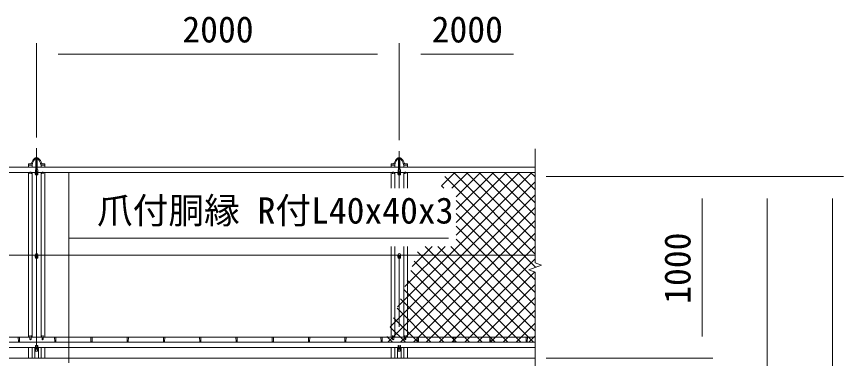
# Model space of a CAD drawing. Units: millimetres, scale not verified. Extents: x -12600 to 12600, y -8910 to 8910.
# Drawn here: x -7413 to -2852, y 2266 to 4149 of the extents above; entities that cross this region are included whole.
import ezdxf
from ezdxf.enums import TextEntityAlignment as Align

# ---------------------------------------------------------------- set-up
doc = ezdxf.new("R2010")
doc.units = ezdxf.units.MM
doc.header["$LTSCALE"] = 60
doc.linetypes.add('USER1', pattern=[50.8, 31.75, -6.35, 6.35, -6.35])
for name, color, linetype, lineweight in [('0-1_D-BMK', 2, 'USER1', 13), ('0-2_D-DCR-HCH', 7, 'Continuous', 9), ('0-4_D-STR1', 1, 'Continuous', 18), ('0-6_D-STR3', 3, 'Continuous', 13), ('0-7_D-STR-DIM', 7, 'Continuous', 9), ('0-9_D-STR-TXT', 7, 'Continuous', 9)]:
    doc.layers.add(name, color=color, linetype=linetype, lineweight=lineweight)
doc.styles.add('ＭＳ ゴシック', font='')
doc.styles.get('ＭＳ ゴシック').set_extended_font_data('MS Gothic')

msp = doc.modelspace()

# ---------------------------------------------------------------- linework, layer by layer
at = {"layer": '0-1_D-BMK'}
for p, q in [((-7302.38, -3762.35), (-7302.38, 3424.05)), ((-5302.38, 3203.45), (-5302.38, 3408.23)), ((-5302.38, 154.14), (-5302.38, 2882.9))]:
    msp.add_line(p, q, dxfattribs=at)
at = {"layer": '0-2_D-DCR-HCH'}
for p, q in [((-5311.29, 2550.64), (-4570.92, 3291.01)), ((-5068.51, 3217.69), (-4995.18, 3291.01)), ((-5012.03, 3203.45), (-4924.47, 3291.01)), ((-4552.37, 2841.36), (-5002.02, 3291.01)), ((-4988, 3156.77), (-4853.76, 3291.01)), ((-4988, 3086.06), (-4783.05, 3291.01)), ((-4988, 3015.35), (-4712.34, 3291.01)), ((-4988, 2944.64), (-4641.63, 3291.01)), ((-4552.37, 2912.08), (-4931.31, 3291.01)), ((-4552.38, 2982.79), (-4860.6, 3291.01)), ((-4552.38, 3053.5), (-4789.89, 3291.01)), ((-4552.38, 3124.21), (-4719.18, 3291.01)), ((-4552.38, 3194.92), (-4648.47, 3291.01)), ((-4552.38, 3265.63), (-4577.76, 3291.01)), ((-5351.76, 2439.46), (-4552.38, 3238.84)), ((-4550.17, 2768.45), (-5050.07, 3268.35)), ((-5055.88, 3203.45), (-5068.94, 3216.51)), ((-5365.12, 2355.39), (-4552.38, 3168.13)), ((-4552.37, 2699.94), (-4988, 3135.57)), ((-5294.41, 2355.39), (-4552.38, 3097.42)), ((-4552.38, 2629.23), (-4988, 3064.86)), ((-5223.7, 2355.39), (-4552.38, 3026.71)), ((-4552.38, 2558.52), (-4988, 2994.15)), ((-5152.99, 2355.39), (-4552.38, 2956)), ((-4552.38, 2487.81), (-4988, 2923.44)), ((-5270.83, 2661.81), (-5049.74, 2882.9)), ((-5230.37, 2772.99), (-5120.45, 2882.9)), ((-4632.08, 2355.39), (-5159.6, 2882.9)), ((-4561.37, 2355.39), (-5088.89, 2882.9)), ((-5082.28, 2355.39), (-4552.37, 2885.29)), ((-4552.38, 2417.1), (-5018.18, 2882.9)), ((-4702.79, 2355.39), (-5201.02, 2853.61)), ((-4773.5, 2355.39), (-5219.89, 2801.77)), ((-5011.57, 2355.39), (-4552.37, 2814.58)), ((-4844.22, 2355.39), (-5238.76, 2749.93)), ((-4940.86, 2355.39), (-4553.75, 2742.5)), ((-4914.93, 2355.39), (-5257.63, 2698.09)), ((-4985.64, 2355.39), (-5276.5, 2646.25)), ((-4870.15, 2355.39), (-4552.37, 2673.16)), ((-4799.44, 2355.39), (-4552.38, 2602.45)), ((-5056.35, 2355.39), (-5295.36, 2594.4)), ((-5127.06, 2355.39), (-5314.23, 2542.56)), ((-4728.72, 2355.39), (-4552.38, 2531.74)), ((-5197.77, 2355.39), (-5333.1, 2490.72)), ((-5268.48, 2355.39), (-5351.97, 2438.88)), ((-4658.01, 2355.39), (-4552.38, 2461.03)), ((-5339.19, 2355.39), (-5370.84, 2387.04)), ((-4587.3, 2355.39), (-4552.38, 2390.32))]:
    msp.add_line(p, q, dxfattribs=at)
at = {"layer": '0-4_D-STR1'}
for p, q in [((-7347.38, 3331.2), (-7347.38, 3336.77)), ((-7347.38, 3331.2), (-7347.38, 3336.77)), ((-7347.38, 3331.2), (-7347.38, 3320.59)), ((-7329.02, 3331.2), (-7347.38, 3331.2)), ((-7333.8, 3338.27), (-7345.88, 3338.27)), ((-7327.38, 3331.2), (-7327.38, 3320.59)), ((-7309.88, 3369.38), (-7294.87, 3369.38)), ((-7308.82, 3364.38), (-7295.93, 3364.38)), ((-7277.38, 3320.59), (-7277.38, 3331.2)), ((-7275.73, 3331.2), (-7257.38, 3331.2)), ((-7270.95, 3338.27), (-7258.88, 3338.27)), ((-7257.38, 3331.2), (-7257.38, 3336.77)), ((-7257.38, 3320.59), (-7257.38, 3331.2)), ((-5347.38, 3331.2), (-5347.38, 3336.77)), ((-5347.38, 3331.2), (-5347.38, 3336.77)), ((-5347.38, 3331.2), (-5347.38, 3320.59)), ((-5329.02, 3331.2), (-5347.38, 3331.2)), ((-5333.8, 3338.27), (-5345.88, 3338.27)), ((-5327.38, 3331.2), (-5327.38, 3320.59)), ((-5309.88, 3369.38), (-5294.87, 3369.38)), ((-5308.82, 3364.38), (-5295.93, 3364.38)), ((-5277.38, 3320.59), (-5277.38, 3331.2)), ((-5275.73, 3331.2), (-5257.38, 3331.2)), ((-5270.95, 3338.27), (-5258.88, 3338.27)), ((-5257.38, 3331.2), (-5257.38, 3336.77)), ((-5257.38, 3320.59), (-5257.38, 3331.2)), ((-7306.38, 3320.59), (-9298.38, 3320.59)), ((-7338.65, 3291.01), (-9266.1, 3291.01)), ((-7347.38, 3291.01), (-7347.38, 2383.67)), ((-7338.88, 3290.57), (-7339.63, 3283.03)), ((-7308.63, 3291.01), (-7333.1, 3291.01)), ((-7332.88, 3290.57), (-7332.13, 3283.03)), ((-7327.38, 3291.01), (-7327.38, 2383.67)), ((-5306.38, 3320.59), (-7298.38, 3320.59)), ((-7271.65, 3291.01), (-7296.13, 3291.01)), ((-7277.38, 2383.67), (-7277.38, 3291.01)), ((-7271.88, 3290.57), (-7272.63, 3283.03)), ((-5338.65, 3291.01), (-7266.1, 3291.01)), ((-7265.88, 3290.57), (-7265.13, 3283.03)), ((-7257.38, 2383.67), (-7257.38, 3291.01)), ((-5347.38, 3291.01), (-5347.38, 3203.45)), ((-5338.88, 3290.57), (-5339.63, 3283.03)), ((-5308.63, 3291.01), (-5333.1, 3291.01)), ((-5332.88, 3290.57), (-5332.13, 3283.03)), ((-5327.38, 3291.01), (-5327.38, 3203.45)), ((-4552.38, 3320.59), (-5298.38, 3320.59)), ((-5271.65, 3291.01), (-5296.13, 3291.01)), ((-5277.38, 3203.45), (-5277.38, 3291.01)), ((-5271.88, 3290.57), (-5272.63, 3283.03)), ((-4552.38, 3291.01), (-5266.1, 3291.01)), ((-5265.88, 3290.57), (-5265.13, 3283.03)), ((-5257.38, 3203.45), (-5257.38, 3291.01)), ((-5347.38, 2882.9), (-5347.38, 2383.67)), ((-5327.38, 2882.9), (-5327.38, 2383.67)), ((-5277.38, 2383.67), (-5277.38, 2882.9)), ((-5257.38, 2383.67), (-5257.38, 2882.9)), ((-7339.3, 2383.67), (-9265.45, 2383.67)), ((-7402.38, 2358.74), (-7403.13, 2381.46)), ((-7396.38, 2358.74), (-7395.63, 2381.46)), ((-7338.88, 2371.45), (-7339.63, 2392.95)), ((-7332.88, 2371.45), (-7332.13, 2392.95)), ((-7272.3, 2383.67), (-7332.45, 2383.67)), ((-7271.88, 2371.45), (-7272.63, 2392.95)), ((-7265.88, 2371.45), (-7265.13, 2392.95)), ((-5339.3, 2383.67), (-7265.45, 2383.67)), ((-7202.38, 2358.74), (-7203.13, 2381.46)), ((-7196.38, 2358.74), (-7195.63, 2381.46)), ((-7002.38, 2358.74), (-7003.13, 2381.46)), ((-6996.38, 2358.74), (-6995.63, 2381.46)), ((-6802.38, 2358.74), (-6803.13, 2381.46)), ((-6796.38, 2358.74), (-6795.63, 2381.46)), ((-6602.38, 2358.74), (-6603.13, 2381.46)), ((-6596.38, 2358.74), (-6595.63, 2381.46)), ((-6402.38, 2358.74), (-6403.13, 2381.46)), ((-6396.38, 2358.74), (-6395.63, 2381.46)), ((-6202.38, 2358.74), (-6203.13, 2381.46)), ((-6196.38, 2358.74), (-6195.63, 2381.46)), ((-6002.38, 2358.74), (-6003.13, 2381.46)), ((-5996.38, 2358.74), (-5995.63, 2381.46)), ((-5802.38, 2358.74), (-5803.13, 2381.46)), ((-5796.38, 2358.74), (-5795.63, 2381.46)), ((-5602.38, 2358.74), (-5603.13, 2381.46)), ((-5596.38, 2358.74), (-5595.63, 2381.46)), ((-5402.38, 2358.74), (-5403.13, 2381.46)), ((-5396.38, 2358.74), (-5395.63, 2381.46)), ((-5338.88, 2371.45), (-5339.63, 2392.95)), ((-5332.88, 2371.45), (-5332.13, 2392.95)), ((-5272.3, 2383.67), (-5332.45, 2383.67)), ((-5271.88, 2371.45), (-5272.63, 2392.95)), ((-5265.88, 2371.45), (-5265.13, 2392.95)), ((-5265.45, 2383.67), (-4552.38, 2383.67)), ((-5202.38, 2358.74), (-5203.13, 2381.46)), ((-5196.38, 2358.74), (-5195.63, 2381.46)), ((-5002.38, 2358.74), (-5003.13, 2381.46)), ((-4996.38, 2358.74), (-4995.63, 2381.46)), ((-4802.38, 2358.74), (-4803.13, 2381.46)), ((-4796.38, 2358.74), (-4795.63, 2381.46)), ((-4602.38, 2358.74), (-4603.13, 2381.46)), ((-4596.38, 2358.74), (-4595.63, 2381.46)), ((-4552.38, 2355.39), (-9347.38, 2355.39)), ((-7308.63, 2327.1), (-9296.13, 2327.1)), ((-7347.38, 2327.1), (-7347.38, 2267.65)), ((-7327.38, 2327.1), (-7327.38, 2267.65)), ((-7312.38, 2327.1), (-7312.38, 2267.65)), ((-7298.13, 2327.1), (-7306.63, 2327.1)), ((-7306.63, 2327.1), (-7298.13, 2327.1)), ((-5308.63, 2327.1), (-7296.13, 2327.1)), ((-7292.38, 2267.65), (-7292.38, 2327.1)), ((-7277.38, 2267.65), (-7277.38, 2327.1)), ((-7257.38, 2267.65), (-7257.38, 2327.1)), ((-5347.38, 2327.1), (-5347.38, 2267.65)), ((-5327.38, 2327.1), (-5327.38, 2267.65)), ((-5312.38, 2327.1), (-5312.38, 2267.65)), ((-5306.63, 2327.1), (-5298.13, 2327.1)), ((-5296.13, 2327.1), (-4552.38, 2327.1)), ((-5292.38, 2267.65), (-5292.38, 2327.1)), ((-5277.38, 2267.65), (-5277.38, 2327.1)), ((-5257.38, 2267.65), (-5257.38, 2327.1)), ((-9347.38, 2267.65), (-4552.38, 2267.65))]:
    msp.add_line(p, q, dxfattribs=at)
for centre, radius, start, end in [((-7345.88, 3336.77), 1.5, 90, 180), ((-7333.8, 3342.27), 4, 270, 350.85863), ((-7280.59, 3328.15), 51.07, 129.15493, 164.69044), ((-7329.02, 3333.7), 2.5, 270, 353.11764), ((-7270.42, 3322.99), 57.07, 135.26125, 169.49469), ((-7309.88, 3365.88), 3.5, 90, 147.73028), ((-7308.82, 3361.88), 2.5, 90, 149.15113), ((-7295.93, 3361.88), 2.5, 30.84887, 90), ((-7294.87, 3365.88), 3.5, 32.26972, 90), ((-7334.33, 3322.99), 57.07, 10.50531, 44.73875), ((-7324.16, 3328.15), 51.07, 15.30956, 50.84507), ((-7275.73, 3333.7), 2.5, 186.88236, 270), ((-7270.95, 3342.27), 4, 189.14137, 270), ((-7258.88, 3336.77), 1.5, 0, 90), ((-5345.88, 3336.77), 1.5, 90, 180), ((-5333.8, 3342.27), 4, 270, 350.85863), ((-5280.59, 3328.15), 51.07, 129.15493, 164.69044), ((-5329.02, 3333.7), 2.5, 270, 353.11764), ((-5270.42, 3322.99), 57.07, 135.26125, 169.49469), ((-5309.88, 3365.88), 3.5, 90, 147.73028), ((-5308.82, 3361.88), 2.5, 90, 149.15113), ((-5295.93, 3361.88), 2.5, 30.84887, 90), ((-5294.87, 3365.88), 3.5, 32.26972, 90), ((-5334.33, 3322.99), 57.07, 10.50531, 44.73875), ((-5324.16, 3328.15), 51.07, 15.30956, 50.84507), ((-5275.73, 3333.7), 2.5, 186.88236, 270), ((-5270.95, 3342.27), 4, 189.14137, 270), ((-5258.88, 3336.77), 1.5, 0, 90), ((-7335.88, 3289.32), 3.25, 22.61986, 157.38014), ((-7268.88, 3289.32), 3.25, 22.61986, 157.38014), ((-5335.88, 3289.32), 3.25, 22.61986, 157.38014), ((-5268.88, 3289.32), 3.25, 22.61986, 157.38014), ((-7335.88, 2372.7), 3.25, 202.61986, 337.38014), ((-7268.88, 2372.7), 3.25, 202.61986, 337.38014), ((-5335.88, 2372.7), 3.25, 202.61986, 337.38014), ((-5268.88, 2372.7), 3.25, 202.61986, 337.38014), ((-7399.38, 2359.99), 3.25, 202.61986, 337.38014), ((-7199.38, 2359.99), 3.25, 202.61986, 337.38014), ((-6999.38, 2359.99), 3.25, 202.61986, 337.38014), ((-6799.38, 2359.99), 3.25, 202.61986, 337.38014), ((-6599.38, 2359.99), 3.25, 202.61986, 337.38014), ((-6399.38, 2359.99), 3.25, 202.61986, 337.38014), ((-6199.38, 2359.99), 3.25, 202.61986, 337.38014), ((-5999.38, 2359.99), 3.25, 202.61986, 337.38014), ((-5799.38, 2359.99), 3.25, 202.61986, 337.38014), ((-5599.38, 2359.99), 3.25, 202.61986, 337.38014), ((-5399.38, 2359.99), 3.25, 202.61986, 337.38014), ((-5199.38, 2359.99), 3.25, 202.61986, 337.38014), ((-4999.38, 2359.99), 3.25, 202.61986, 337.38014), ((-4799.38, 2359.99), 3.25, 202.61986, 337.38014), ((-4599.38, 2359.99), 3.25, 202.61986, 337.38014)]:
    msp.add_arc(centre, radius, start, end, dxfattribs=at)
at = {"layer": '0-6_D-STR3'}
for p, q in [((-7308.68, 3370.52), (-7309.88, 3369.82)), ((-7309.88, 3369.38), (-7309.88, 3369.82)), ((-7309.88, 3369.38), (-7294.87, 3369.38)), ((-7308.68, 3370.52), (-7296.08, 3370.52)), ((-7306.38, 3308.74), (-7306.38, 3364.38)), ((-7306.13, 3369.38), (-7306.13, 3369.82)), ((-7298.62, 3369.38), (-7298.62, 3369.82)), ((-7298.38, 3308.74), (-7298.38, 3364.38)), ((-7296.08, 3370.52), (-7294.87, 3369.82)), ((-7294.87, 3369.38), (-7294.87, 3369.82)), ((-5308.68, 3370.52), (-5309.88, 3369.82)), ((-5309.88, 3369.38), (-5309.88, 3369.82)), ((-5309.88, 3369.38), (-5294.87, 3369.38)), ((-5308.68, 3370.52), (-5296.08, 3370.52)), ((-5306.38, 3308.74), (-5306.38, 3364.38)), ((-5306.13, 3369.38), (-5306.13, 3369.82)), ((-5298.62, 3369.38), (-5298.62, 3369.82)), ((-5298.38, 3308.74), (-5298.38, 3364.38)), ((-5296.08, 3370.52), (-5294.87, 3369.82)), ((-5294.87, 3369.38), (-5294.87, 3369.82)), ((-7309.88, 3288.24), (-7309.88, 3283.64)), ((-7308.63, 3303.91), (-7308.63, 3290.15)), ((-7306.13, 3293.97), (-7306.13, 3289.37)), ((-7294.87, 3288.24), (-7298.62, 3293.97)), ((-7298.62, 3293.97), (-7298.62, 3289.37)), ((-7296.13, 3303.91), (-7296.13, 3290.15)), ((-7294.87, 3288.24), (-7294.87, 3283.64)), ((-5309.88, 3288.24), (-5309.88, 3283.64)), ((-5308.63, 3303.91), (-5308.63, 3290.15)), ((-5306.13, 3293.97), (-5306.13, 3289.37)), ((-5294.87, 3288.24), (-5298.62, 3293.97)), ((-5298.62, 3293.97), (-5298.62, 3289.37)), ((-5296.13, 3303.91), (-5296.13, 3290.15)), ((-5294.87, 3288.24), (-5294.87, 3283.64)), ((-7308.63, 3281.47), (-7308.63, 3278.34)), ((-7308.63, 3278.34), (-7306.82, 3278.34)), ((-7297.93, 3278.34), (-7296.13, 3278.34)), ((-7296.13, 3281.47), (-7296.13, 3278.34)), ((-5308.63, 3281.47), (-5308.63, 3278.34)), ((-5308.63, 3278.34), (-5306.82, 3278.34)), ((-5297.93, 3278.34), (-5296.13, 3278.34)), ((-5296.13, 3281.47), (-5296.13, 3278.34)), ((-9282.38, 2834.87), (-7308.63, 2834.87)), ((-7309.88, 2824.95), (-7309.88, 2829.04)), ((-7308.63, 2837.63), (-7308.63, 2830.81)), ((-7306.13, 2830.26), (-7306.13, 2834.34)), ((-7298.62, 2830.26), (-7298.62, 2834.34)), ((-7296.13, 2837.63), (-7296.13, 2830.81)), ((-5308.63, 2834.87), (-7296.13, 2834.87)), ((-7294.87, 2824.95), (-7294.87, 2829.04)), ((-5309.88, 2824.95), (-5309.88, 2829.04)), ((-5308.63, 2837.63), (-5308.63, 2830.81)), ((-5306.13, 2830.26), (-5306.13, 2834.34)), ((-5298.62, 2830.26), (-5298.62, 2834.34)), ((-5296.13, 2837.63), (-5296.13, 2830.81)), ((-5296.13, 2834.87), (-4552.38, 2834.87)), ((-5294.87, 2824.95), (-5294.87, 2829.04)), ((-7308.63, 2823.18), (-7308.63, 2819.14)), ((-7308.63, 2819.14), (-7306.63, 2819.14)), ((-7306.63, 2820.35), (-7306.63, 2819.14)), ((-7306.38, 2824.93), (-7306.38, 2822.11)), ((-7298.38, 2824.93), (-7298.38, 2822.11)), ((-7298.13, 2820.35), (-7298.13, 2819.14)), ((-7298.13, 2819.14), (-7296.13, 2819.14)), ((-7296.13, 2823.18), (-7296.13, 2819.14)), ((-5308.63, 2823.18), (-5308.63, 2819.14)), ((-5308.63, 2819.14), (-5306.63, 2819.14)), ((-5306.63, 2820.35), (-5306.63, 2819.14)), ((-5306.38, 2824.93), (-5306.38, 2822.11)), ((-5298.38, 2824.93), (-5298.38, 2822.11)), ((-5298.13, 2820.35), (-5298.13, 2819.14)), ((-5298.13, 2819.14), (-5296.13, 2819.14)), ((-5296.13, 2823.18), (-5296.13, 2819.14)), ((-7308.63, 2318.59), (-7308.63, 2337.18)), ((-7306.63, 2337.18), (-7308.63, 2337.18)), ((-7308.63, 2326.57), (-7306.63, 2326.57)), ((-7306.63, 2321.64), (-7306.63, 2337.18)), ((-7298.13, 2321.64), (-7298.13, 2337.18)), ((-7298.13, 2337.18), (-7296.13, 2337.18)), ((-7298.13, 2326.57), (-7296.13, 2326.57)), ((-7296.13, 2318.59), (-7296.13, 2337.18)), ((-5308.63, 2318.59), (-5308.63, 2337.18)), ((-5306.63, 2337.18), (-5308.63, 2337.18)), ((-5308.63, 2326.57), (-5306.63, 2326.57)), ((-5306.63, 2321.64), (-5306.63, 2337.18)), ((-5298.13, 2321.64), (-5298.13, 2337.18)), ((-5298.13, 2337.18), (-5296.13, 2337.18)), ((-5298.13, 2326.57), (-5296.13, 2326.57)), ((-5296.13, 2318.59), (-5296.13, 2337.18)), ((-7309.88, 2316.67), (-7309.88, 2312.08)), ((-7306.13, 2322.4), (-7306.13, 2317.8)), ((-7294.87, 2316.67), (-7298.62, 2322.4)), ((-7298.62, 2322.4), (-7298.62, 2317.8)), ((-7294.87, 2316.67), (-7294.87, 2312.08)), ((-5309.88, 2316.67), (-5309.88, 2312.08)), ((-5306.13, 2322.4), (-5306.13, 2317.8)), ((-5294.87, 2316.67), (-5298.62, 2322.4)), ((-5298.62, 2322.4), (-5298.62, 2317.8)), ((-5294.87, 2316.67), (-5294.87, 2312.08))]:
    msp.add_line(p, q, dxfattribs=at)
for points in [[(-7298.62, 3293.97), (-7306.13, 3293.97), (-7309.88, 3288.24)], [(-5298.62, 3293.97), (-5306.13, 3293.97), (-5309.88, 3288.24)], [(-7294.87, 2829.04), (-7298.62, 2834.34), (-7306.13, 2834.34), (-7309.88, 2829.04)], [(-7294.87, 2824.95), (-7298.62, 2830.26), (-7306.13, 2830.26), (-7309.88, 2824.95), (-7306.13, 2819.64), (-7304.35, 2819.64)], [(-5294.87, 2829.04), (-5298.62, 2834.34), (-5306.13, 2834.34), (-5309.88, 2829.04)], [(-5294.87, 2824.95), (-5298.62, 2830.26), (-5306.13, 2830.26), (-5309.88, 2824.95), (-5306.13, 2819.64), (-5304.35, 2819.64)], [(-7300.4, 2819.64), (-7298.62, 2819.64), (-7294.87, 2824.95)], [(-5300.4, 2819.64), (-5298.62, 2819.64), (-5294.87, 2824.95)], [(-7298.62, 2322.4), (-7306.13, 2322.4), (-7309.88, 2316.67)], [(-5298.62, 2322.4), (-5306.13, 2322.4), (-5309.88, 2316.67)]]:
    msp.add_lwpolyline(points, dxfattribs=at)
for points in [[(-7298.62, 3289.37), (-7306.13, 3289.37), (-7309.88, 3283.64), (-7306.13, 3277.14), (-7298.62, 3277.14), (-7294.87, 3283.64)], [(-5298.62, 3289.37), (-5306.13, 3289.37), (-5309.88, 3283.64), (-5306.13, 3277.14), (-5298.62, 3277.14), (-5294.87, 3283.64)], [(-7298.62, 2317.8), (-7306.13, 2317.8), (-7309.88, 2312.08), (-7306.13, 2305.58), (-7298.62, 2305.58), (-7294.87, 2312.08)], [(-5298.62, 2317.8), (-5306.13, 2317.8), (-5309.88, 2312.08), (-5306.13, 2305.58), (-5298.62, 2305.58), (-5294.87, 2312.08)]]:
    msp.add_lwpolyline(points, close=True, dxfattribs=at)
for centre, radius, start, end in [((-7308, 3367.08), 3.32, 55.61585, 124.38415), ((-7302.38, 3357.98), 12.42, 72.4121, 107.5879), ((-7296.75, 3367.08), 3.32, 55.61585, 124.38415), ((-5308, 3367.08), 3.32, 55.61585, 124.38415), ((-5302.38, 3357.98), 12.42, 72.4121, 107.5879), ((-5296.75, 3367.08), 3.32, 55.61585, 124.38415), ((-7302.38, 3283.4), 6.25, 177.75339, 2.24661), ((-7302.38, 3303.91), 6.25, 0, 180), ((-5302.38, 3283.4), 6.25, 177.75339, 2.24661), ((-5302.38, 3303.91), 6.25, 0, 180), ((-7302.38, 2837.63), 6.25, 0, 180), ((-5302.38, 2837.63), 6.25, 0, 180), ((-7302.38, 2822.67), 4.59, 29.48458, 150.51542), ((-5302.38, 2822.67), 4.59, 29.48458, 150.51542), ((-7302.38, 2311.83), 6.25, 177.75339, 2.24661), ((-5302.38, 2311.83), 6.25, 177.75339, 2.24661)]:
    msp.add_arc(centre, radius, start, end, dxfattribs=at)
for centre, ratio, start_param, end_param in [((-7302.38, 3283.64), 0.748157, 3.1415927, 6.2831853), ((-5302.38, 3283.64), 0.748157, 3.1415927, 6.2831853), ((-7302.38, 2824.53), 0.721249, 2.1782275, 7.2465505), ((-5302.38, 2824.53), 0.721249, 2.1782275, 7.2465505), ((-7302.38, 2312.08), 0.748157, 3.1415927, 6.2831853), ((-5302.38, 2312.08), 0.748157, 3.1415927, 6.2831853)]:
    msp.add_ellipse(centre, major_axis=(-6.25, 0), ratio=ratio, start_param=start_param, end_param=end_param, dxfattribs=at)
for centre, major_axis in [((-7302.38, 2822.11), (-4, 0)), ((-7302.38, 2821.26), (-2.8, 0)), ((-5302.38, 2822.11), (-4, 0)), ((-5302.38, 2821.26), (-2.8, 0))]:
    msp.add_ellipse(centre, major_axis=major_axis, ratio=0.707107, dxfattribs=at)
at = {"layer": '0-7_D-STR-DIM'}
for p, q in [((-7302.38, 3484.05), (-7302.38, 4003.1)), ((-7302.38, 3484.05), (-7302.38, 4003.1)), ((-5302.38, 3468.23), (-5302.38, 4003.1)), ((-5302.38, 3468.23), (-5302.38, 4003.1)), ((-7182.38, 3943.1), (-5422.38, 3943.1)), ((-5182.38, 3943.1), (-4672.38, 3943.1)), ((-4552.38, 2793.3), (-4552.38, 3420.59)), ((-4492.38, 3267.65), (-3572.38, 3267.65)), ((-4492.38, 3267.65), (-3212.38, 3267.65)), ((-4492.38, 3267.65), (-2852.38, 3267.65)), ((-3632.38, 2387.65), (-3632.38, 3147.65)), ((-3272.38, -3642.35), (-3272.38, 3147.65)), ((-2912.38, -4642.35), (-2912.38, 3147.65)), ((-4517.14, 2780.48), (-4552.37, 2793.3)), ((-4587.61, 2754.82), (-4517.14, 2780.48)), ((-4552.37, 2742), (-4587.61, 2754.82)), ((-4552.38, 2742), (-4552.38, 793.3)), ((-4492.38, 2267.65), (-3572.38, 2267.65)), ((-4492.38, 2267.65), (-3572.38, 2267.65)), ((-4492.38, 2267.65), (-3932.38, 2267.65))]:
    msp.add_line(p, q, dxfattribs=at)
at = {"layer": '0-9_D-STR-TXT'}
for q in [(-7124.78, 3290.3), (-7124.78, 2242.71)]:
    msp.add_line((-7124.78, 2927.93), q, dxfattribs=at)
msp.add_lwpolyline([(-5031.14, 2927.93), (-7124.78, 2927.93), (-7124.78, 2385.67)], dxfattribs=at)

# ---------------------------------------------------------------- texts
at = {"layer": '0-7_D-STR-DIM', "style": 'ＭＳ ゴシック'}
for p in [(-6498.13, 3963.34), (-5123.13, 3963.34)]:
    msp.add_text('2000', height=144.3, dxfattribs=at).set_placement(p, align=Align.BOTTOM_LEFT)
msp.add_text('1000', height=144.3, rotation=90, dxfattribs=at).set_placement((-3652.62, 2566.95), align=Align.BOTTOM_LEFT)
at = {"layer": '0-9_D-STR-TXT', "style": 'ＭＳ ゴシック'}
msp.add_text('爪付胴縁 R付L40x40x3', height=144.3, dxfattribs=at).set_placement((-6968.96, 2965.69), align=Align.BOTTOM_LEFT)

doc.saveas('drawing.dxf')
